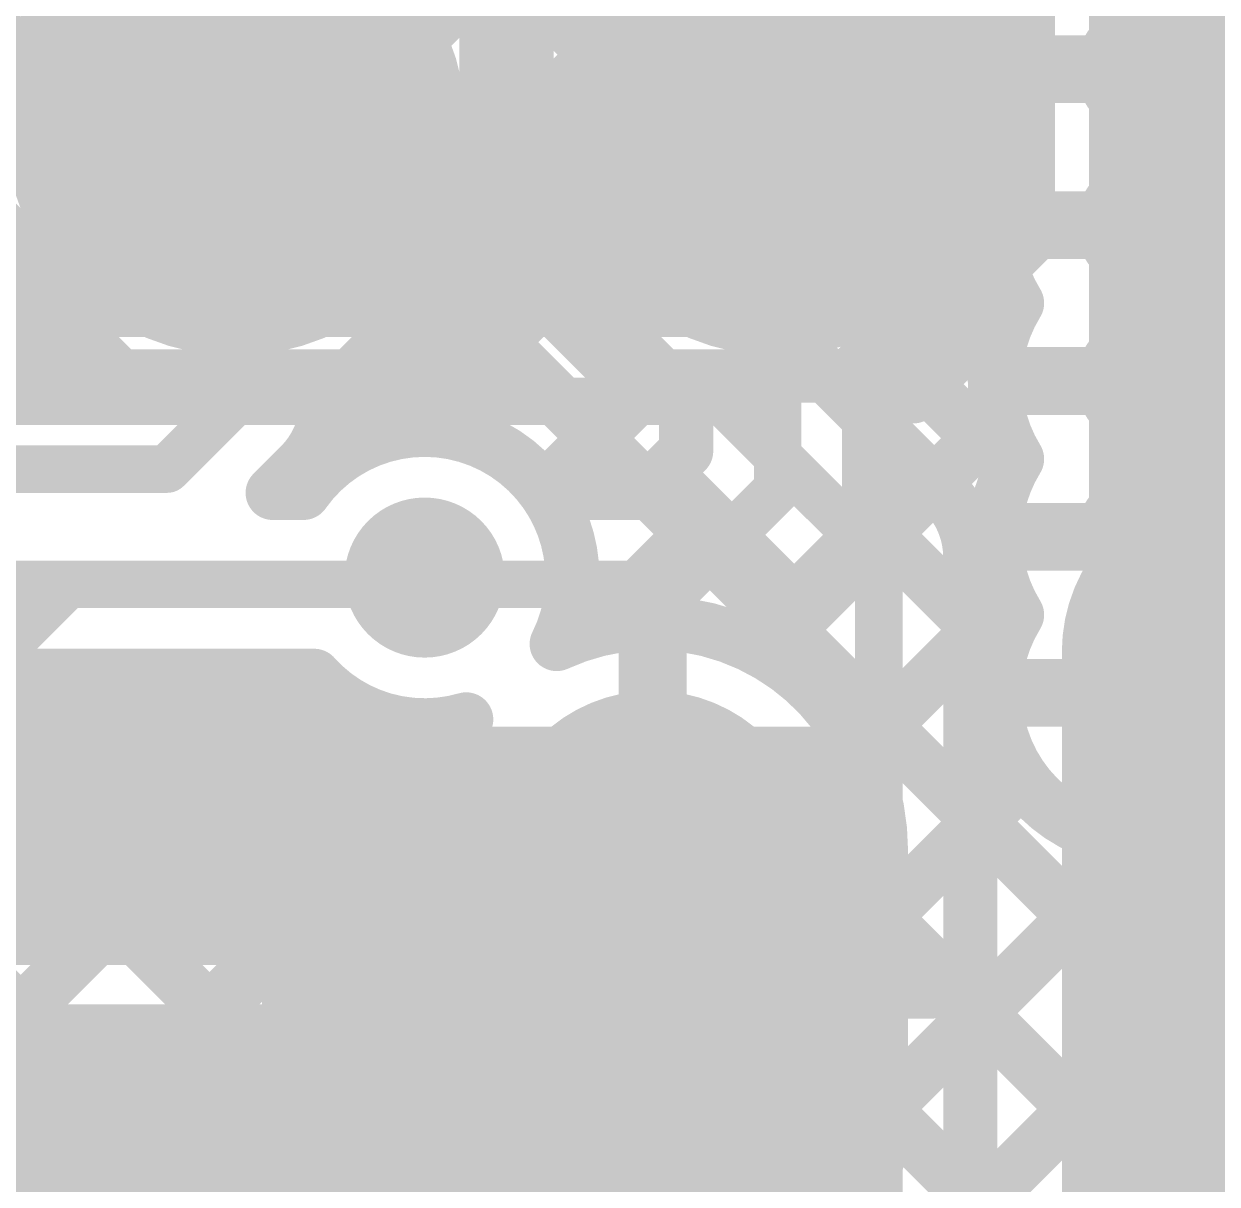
# Model space of a CAD drawing. Header units: millimetres. Extents: x 4.07 to 5.44, y 2.62 to 3.84.
# Drawn here: x 4.8088 to 4.9848, y 3.0578 to 3.229 of the extents above; entities that cross this region are included whole.
import ezdxf

# ---------------------------------------------------------------- set-up
doc = ezdxf.new("R2010")
doc.units = ezdxf.units.MM
doc.header["$MEASUREMENT"] = 0
for name, color, linetype in [('BottomLayer', 5, 'Continuous'), ('BottomSolder', 6, 'Continuous'), ('MultiLayer', 9, 'Continuous'), ('PadHoleLayer', 156, 'Continuous'), ('TopLayer', 1, 'Continuous'), ('TopOverlay', 2, 'Continuous'), ('TopPaste', 8, 'Continuous'), ('TopSolder', 216, 'Continuous'), ('ViaHoleLayer', 16, 'Continuous')]:
    doc.layers.add(name, color=color, linetype=linetype)

# ---------------------------------------------------------------- blocks, each defined once
blk = doc.blocks.new('TEST_POINT_6')
at = {"layer": 'TopLayer', "const_width": 0.03}
blk.add_lwpolyline([(-0.015, 0, 1), (0.015, 0, 1)], format="xyb", close=True, dxfattribs=at)
at = {"layer": 'TopOverlay', "const_width": 0.00787}
for points in [[(-0.037, 0.017), (-0.017, 0.037)], [(-0.017, 0.037), (0.017, 0.037)], [(-0.017, 0.037), (0.017, 0.037)], [(0.017, 0.037), (0.037, 0.017)], [(-0.037, -0.017), (-0.037, 0.017)], [(0.037, -0.017), (0.037, 0.017)], [(-0.037, -0.017), (-0.017, -0.037)], [(0.017, -0.037), (0.037, -0.017)], [(-0.017, -0.037), (0.017, -0.037)], [(-0.017, -0.037), (0.017, -0.037)]]:
    blk.add_lwpolyline(points, dxfattribs=at)
at = {"layer": 'TopOverlay', "const_width": 0.00394}
for points in [[(-0.01897, 0.037, 1), (-0.01503, 0.037, 1)], [(-0.01897, 0.037, 1), (-0.01503, 0.037, 1)], [(-0.01897, 0.037, 1), (-0.01503, 0.037, 1)], [(0.01503, 0.037, 1), (0.01897, 0.037, 1)], [(0.01503, 0.037, 1), (0.01897, 0.037, 1)], [(0.01503, 0.037, 1), (0.01897, 0.037, 1)], [(-0.03897, 0.017, 1), (-0.03503, 0.017, 1)], [(-0.03897, 0.017, 1), (-0.03503, 0.017, 1)], [(0.03503, 0.017, 1), (0.03897, 0.017, 1)], [(0.03503, 0.017, 1), (0.03897, 0.017, 1)], [(-0.03897, -0.017, 1), (-0.03503, -0.017, 1)], [(-0.03897, -0.017, 1), (-0.03503, -0.017, 1)], [(0.03503, -0.017, 1), (0.03897, -0.017, 1)], [(0.03503, -0.017, 1), (0.03897, -0.017, 1)], [(-0.01897, -0.037, 1), (-0.01503, -0.037, 1)], [(-0.01897, -0.037, 1), (-0.01503, -0.037, 1)], [(-0.01897, -0.037, 1), (-0.01503, -0.037, 1)], [(0.01503, -0.037, 1), (0.01897, -0.037, 1)], [(0.01503, -0.037, 1), (0.01897, -0.037, 1)], [(0.01503, -0.037, 1), (0.01897, -0.037, 1)]]:
    blk.add_lwpolyline(points, format="xyb", close=True, dxfattribs=at)
at = {"layer": 'TopPaste', "const_width": 0.03}
blk.add_lwpolyline([(-0.015, 0, 1), (0.015, 0, 1)], format="xyb", close=True, dxfattribs=at)
at = {"layer": 'TopSolder', "const_width": 0.034}
blk.add_lwpolyline([(-0.017, 0, 1), (0.017, 0, 1)], format="xyb", close=True, dxfattribs=at)
blk = doc.blocks.new('TEST_POINT_8')
at = {"layer": 'TopLayer', "const_width": 0.03}
blk.add_lwpolyline([(-0.015, 0, 1), (0.015, 0, 1)], format="xyb", close=True, dxfattribs=at)
at = {"layer": 'TopOverlay', "const_width": 0.00787}
for points in [[(-0.037, 0.017), (-0.017, 0.037)], [(-0.017, 0.037), (0.017, 0.037)], [(-0.017, 0.037), (0.017, 0.037)], [(0.017, 0.037), (0.037, 0.017)], [(-0.037, -0.017), (-0.037, 0.017)], [(0.037, -0.017), (0.037, 0.017)], [(-0.037, -0.017), (-0.017, -0.037)], [(0.017, -0.037), (0.037, -0.017)], [(-0.017, -0.037), (0.017, -0.037)], [(-0.017, -0.037), (0.017, -0.037)]]:
    blk.add_lwpolyline(points, dxfattribs=at)
at = {"layer": 'TopOverlay', "const_width": 0.00394}
for points in [[(-0.01897, 0.037, 1), (-0.01503, 0.037, 1)], [(-0.01897, 0.037, 1), (-0.01503, 0.037, 1)], [(-0.01897, 0.037, 1), (-0.01503, 0.037, 1)], [(0.01503, 0.037, 1), (0.01897, 0.037, 1)], [(0.01503, 0.037, 1), (0.01897, 0.037, 1)], [(0.01503, 0.037, 1), (0.01897, 0.037, 1)], [(-0.03897, 0.017, 1), (-0.03503, 0.017, 1)], [(-0.03897, 0.017, 1), (-0.03503, 0.017, 1)], [(0.03503, 0.017, 1), (0.03897, 0.017, 1)], [(0.03503, 0.017, 1), (0.03897, 0.017, 1)], [(-0.03897, -0.017, 1), (-0.03503, -0.017, 1)], [(-0.03897, -0.017, 1), (-0.03503, -0.017, 1)], [(0.03503, -0.017, 1), (0.03897, -0.017, 1)], [(0.03503, -0.017, 1), (0.03897, -0.017, 1)], [(-0.01897, -0.037, 1), (-0.01503, -0.037, 1)], [(-0.01897, -0.037, 1), (-0.01503, -0.037, 1)], [(-0.01897, -0.037, 1), (-0.01503, -0.037, 1)], [(0.01503, -0.037, 1), (0.01897, -0.037, 1)], [(0.01503, -0.037, 1), (0.01897, -0.037, 1)], [(0.01503, -0.037, 1), (0.01897, -0.037, 1)]]:
    blk.add_lwpolyline(points, format="xyb", close=True, dxfattribs=at)
at = {"layer": 'TopPaste', "const_width": 0.03}
blk.add_lwpolyline([(-0.015, 0, 1), (0.015, 0, 1)], format="xyb", close=True, dxfattribs=at)
at = {"layer": 'TopSolder', "const_width": 0.034}
blk.add_lwpolyline([(-0.017, 0, 1), (0.017, 0, 1)], format="xyb", close=True, dxfattribs=at)
blk = doc.blocks.new('U262_241N_4BVC16_10')
at = {"layer": 'BottomLayer', "const_width": 0.03937}
for points in [[(0.17008, -0.01969), (0.17008, 0.01969)], [(0.16784, -0.02), (0.14816, -0.02)]]:
    blk.add_lwpolyline(points, dxfattribs=at)
at = {"layer": 'BottomLayer', "const_width": 0.01969}
for points in [[(0.16024, 0.01969, 1), (0.17992, 0.01969, 1)], [(0.16024, -0.01969, 1), (0.17992, -0.01969, 1)], [(0.13831, -0.02, 1), (0.158, -0.02, 1)], [(0.158, -0.02, 1), (0.17769, -0.02, 1)]]:
    blk.add_lwpolyline(points, format="xyb", close=True, dxfattribs=at)
at = {"layer": 'BottomSolder', "const_width": 0.04737}
for points in [[(0.17008, -0.01969), (0.17008, 0.01969)], [(0.16784, -0.02), (0.14816, -0.02)]]:
    blk.add_lwpolyline(points, dxfattribs=at)
at = {"layer": 'BottomSolder', "const_width": 0.02369}
for points in [[(0.15824, 0.01969, 1), (0.18192, 0.01969, 1)], [(0.13631, -0.02, 1), (0.16, -0.02, 1)], [(0.156, -0.02, 1), (0.17969, -0.02, 1)], [(0.15824, -0.01969, 1), (0.18192, -0.01969, 1)]]:
    blk.add_lwpolyline(points, format="xyb", close=True, dxfattribs=at)
at = {"layer": 'MultiLayer', "const_width": 0.03937}
for points in [[(0.17008, -0.01969), (0.17008, 0.01969)], [(0.16784, -0.02), (0.14816, -0.02)]]:
    blk.add_lwpolyline(points, dxfattribs=at)
at = {"layer": 'MultiLayer', "const_width": 0.01969}
for points in [[(0.16024, 0.01969, 1), (0.17992, 0.01969, 1)], [(0.16024, -0.01969, 1), (0.17992, -0.01969, 1)], [(0.13831, -0.02, 1), (0.158, -0.02, 1)], [(0.158, -0.02, 1), (0.17769, -0.02, 1)]]:
    blk.add_lwpolyline(points, format="xyb", close=True, dxfattribs=at)
at = {"layer": 'PadHoleLayer', "const_width": 0.00591}
for points in [[(0.16122, -0.01673), (0.16122, 0.01673, -1), (0.17894, 0.01673), (0.17894, -0.01673, -1)], [(0.14914, -0.01114), (0.16686, -0.01114, -1), (0.16686, -0.02886), (0.14914, -0.02886, -1)]]:
    blk.add_lwpolyline(points, format="xyb", close=True, dxfattribs=at)
at = {"layer": 'TopLayer', "const_width": 0.03937}
for points in [[(0.17008, -0.01969), (0.17008, 0.01969)], [(0.16784, -0.02), (0.14816, -0.02)]]:
    blk.add_lwpolyline(points, dxfattribs=at)
at = {"layer": 'TopLayer', "const_width": 0.01969}
for points in [[(0.16024, 0.01969, 1), (0.17992, 0.01969, 1)], [(0.16024, -0.01969, 1), (0.17992, -0.01969, 1)], [(0.13831, -0.02, 1), (0.158, -0.02, 1)], [(0.158, -0.02, 1), (0.17769, -0.02, 1)]]:
    blk.add_lwpolyline(points, format="xyb", close=True, dxfattribs=at)
at = {"layer": 'TopLayer'}
for points in [[(0.06791, 0.00689), (0.07972, 0.00689), (0.06791, 0.04429), (0.07972, 0.04429)], [(0.0876, 0.00689), (0.09941, 0.00689), (0.0876, 0.04429), (0.09941, 0.04429)], [(0.10728, 0.00689), (0.11909, 0.00689), (0.10728, 0.04429), (0.11909, 0.04429)], [(0.07776, -0.04429), (0.08957, -0.04429), (0.07776, -0.00689), (0.08957, -0.00689)], [(0.09744, -0.04429), (0.10925, -0.04429), (0.09744, -0.00689), (0.10925, -0.00689)]]:
    blk.add_solid(points, dxfattribs=at)
at = {"layer": 'TopPaste'}
for points in [[(0.06791, 0.00689), (0.07972, 0.00689), (0.06791, 0.04429), (0.07972, 0.04429)], [(0.0876, 0.00689), (0.09941, 0.00689), (0.0876, 0.04429), (0.09941, 0.04429)], [(0.10728, 0.00689), (0.11909, 0.00689), (0.10728, 0.04429), (0.11909, 0.04429)], [(0.07776, -0.04429), (0.08957, -0.04429), (0.07776, -0.00689), (0.08957, -0.00689)], [(0.09744, -0.04429), (0.10925, -0.04429), (0.09744, -0.00689), (0.10925, -0.00689)]]:
    blk.add_solid(points, dxfattribs=at)
at = {"layer": 'TopSolder', "const_width": 0.04737}
for points in [[(0.17008, -0.01969), (0.17008, 0.01969)], [(0.16784, -0.02), (0.14816, -0.02)]]:
    blk.add_lwpolyline(points, dxfattribs=at)
at = {"layer": 'TopSolder', "const_width": 0.02369}
for points in [[(0.15824, 0.01969, 1), (0.18192, 0.01969, 1)], [(0.13631, -0.02, 1), (0.16, -0.02, 1)], [(0.156, -0.02, 1), (0.17969, -0.02, 1)], [(0.15824, -0.01969, 1), (0.18192, -0.01969, 1)]]:
    blk.add_lwpolyline(points, format="xyb", close=True, dxfattribs=at)
at = {"layer": 'TopSolder'}
for points in [[(0.06391, 0.00289), (0.08372, 0.00289), (0.06391, 0.04829), (0.08372, 0.04829)], [(0.0836, 0.00289), (0.10341, 0.00289), (0.0836, 0.04829), (0.10341, 0.04829)], [(0.10328, 0.00289), (0.12309, 0.00289), (0.10328, 0.04829), (0.12309, 0.04829)], [(0.07376, -0.04829), (0.09357, -0.04829), (0.07376, -0.00289), (0.09357, -0.00289)], [(0.09344, -0.04829), (0.11325, -0.04829), (0.09344, -0.00289), (0.11325, -0.00289)]]:
    blk.add_solid(points, dxfattribs=at)

msp = doc.modelspace()

# ---------------------------------------------------------------- linework, layer by layer
at = {"layer": 'BottomLayer'}
for points, const_width in [([(4.54164, 3.46281), (4.81769, 3.18676)], 0.008), ([(4.5703, 3.46243), (4.84597, 3.18676)], 0.008), ([(4.64764, 3.44166), (4.90254, 3.18676)], 0.008), ([(4.62082, 3.4402), (4.87426, 3.18676)], 0.008), ([(4.67712, 3.44047), (4.95442, 3.16317)], 0.008), ([(4.70648, 3.43939), (4.953, 3.19287)], 0.008), ([(4.73432, 3.43983), (4.95205, 3.22211)], 0.008), ([(4.7866, 3.20268), (4.97441, 3.39049)], 0.008), ([(4.80074, 3.18853), (4.98944, 3.37724)], 0.008), ([(4.82725, 3.18676), (4.9752, 3.33471)], 0.008), ([(4.85553, 3.18676), (4.97616, 3.30738)], 0.008), ([(4.88382, 3.18676), (4.97776, 3.2807)], 0.008), ([(4.9121, 3.18676), (4.95263, 3.22729)], 0.008), ([(4.95605, 3.22226), (4.97392, 3.22226)], 0.01), ([(4.95605, 3.19926), (4.97392, 3.19926)], 0.01), ([(4.92895, 3.17532), (4.95206, 3.19844)], 0.008), ([(4.80251, 3.18676), (4.91192, 3.18676)], 0.008), ([(4.9215, 3.18278), (4.94444, 3.15983)], 0.008), ([(4.98692, 3.13626), (5.01026, 3.1596)], 0.05), ([(4.95605, 3.17626), (4.97392, 3.17626)], 0.01), ([(4.79692, 3.17326), (4.91192, 3.17326)], 0.007), ([(4.91192, 3.17326), (4.93492, 3.15026)], 0.007), ([(4.94309, 3.16118), (4.95273, 3.17082)], 0.008), ([(4.88579, 3.15976), (4.90633, 3.15976)], 0.008), ([(4.90126, 3.15976), (4.92142, 3.1396)], 0.008), ([(4.90633, 3.15976), (4.92142, 3.14467)], 0.008), ([(4.89313, 3.1395), (4.90986, 3.15623)], 0.008), ([(4.98692, 2.93831), (4.98692, 3.13626)], 0.05), ([(4.95605, 3.15326), (4.97392, 3.15326)], 0.01), ([(4.93492, 3.04126), (4.93492, 3.15026)], 0.007), ([(4.94842, 3.04126), (4.94842, 3.15026)], 0.008), ([(4.78102, 3.14626), (4.86692, 3.14626)], 0.007), ([(4.86692, 3.14626), (4.86792, 3.14726)], 0.007), ([(4.88938, 3.14335), (4.89321, 3.13952)], 0.008), ([(4.92142, 3.13409), (4.92142, 3.14467)], 0.008), ([(4.94842, 3.13823), (4.95413, 3.14394)], 0.008), ([(4.94842, 3.14088), (4.95292, 3.13638)], 0.008), ([(4.91813, 3.13622), (4.92142, 3.13951)], 0.008), ([(4.90156, 3.0872), (4.90156, 3.13657)], 0.01), ([(4.74637, 3.04932), (4.82982, 3.13276)], 0.008), ([(4.78102, 3.13276), (4.85163, 3.13276)], 0.008), ([(4.78684, 3.13276), (4.84648, 3.07312)], 0.008), ([(4.81512, 3.13276), (4.85634, 3.09154)], 0.008), ([(4.84341, 3.13276), (4.8679, 3.10826)], 0.008), ([(4.95605, 3.13026), (4.97392, 3.13026)], 0.01), ([(4.97392, 3.11238), (4.97392, 3.13026)], 0.01), ([(4.76137, 3.12994), (4.84755, 3.04376)], 0.008), ([(4.77019, 3.04485), (4.85502, 3.12968)], 0.008), ([(4.94842, 3.10994), (4.95608, 3.1176)], 0.008), ([(4.77544, 3.02182), (4.86895, 3.11532)], 0.008), ([(4.94842, 3.1126), (5.03152, 3.0295)], 0.008), ([(4.94842, 3.05337), (5.00496, 3.10992)], 0.008), ([(4.94842, 3.08166), (4.97518, 3.10842)], 0.008), ([(4.98004, 3.10926), (5.01183, 3.07747)], 0.008), ([(4.86787, 3.09877), (4.86787, 3.10689)], 0.008), ([(4.75992, 3.10311), (4.81127, 3.05176)], 0.008), ([(4.81281, 2.88947), (5.01144, 3.08811)], 0.008), ([(4.86006, 3.0872), (4.90156, 3.0872)], 0.01), ([(4.94842, 3.08431), (5.00126, 3.03147)], 0.008), ([(4.84995, 3.0672), (4.88948, 3.0672)], 0.01), ([(4.82891, 3.047), (4.84609, 3.06418)], 0.008), ([(4.94842, 3.05603), (4.97961, 3.02484)], 0.008)]:
    msp.add_lwpolyline(points, dxfattribs=dict(at, const_width=const_width))
at = {"layer": 'BottomLayer', "const_width": 0.008}
for points in [[(4.95531, 3.21076, -0.284084), (4.95531, 3.23376)], [(4.95531, 3.18776, -0.284084), (4.95531, 3.21076)], [(4.95531, 3.16476, -0.284084), (4.95531, 3.18776)], [(4.91192, 3.18676, -0.198912), (4.92147, 3.1828)], [(4.91192, 3.18676, -0.199679), (4.9215, 3.18278)], [(4.95531, 3.14176, -0.284084), (4.95531, 3.16476)], [(4.88579, 3.15976, -0.153768), (4.88973, 3.14726)], [(4.94444, 3.15983, -0.199679), (4.94842, 3.15026)], [(4.94447, 3.1598, -0.198912), (4.94842, 3.15026)], [(4.88973, 3.14726, -0.117066), (4.88741, 3.13746)], [(4.98542, 3.11165, -0.791425), (4.95531, 3.14176)], [(4.88741, 3.13746, -0.272527), (4.92142, 3.13409)], [(4.87405, 3.12633, -0.289795), (4.85163, 3.13276)], [(5.01879, 3.13026, -0.587389), (4.98542, 3.11165)], [(4.86787, 3.10689, -0.154993), (4.87405, 3.12633)], [(4.85545, 3.04376, -0.541076), (4.86787, 3.09877)]]:
    msp.add_lwpolyline(points, format="xyb", dxfattribs=at)
at = {"layer": 'BottomLayer'}
for points, const_width in [([(4.95063, 3.22729, 1), (4.95463, 3.22729, 1)], 0.004), ([(4.96998, 3.22226, 1), (4.97786, 3.22226, 1)], 0.00787), ([(4.95355, 3.22226, 1), (4.95855, 3.22226, 1)], 0.005), ([(4.97142, 3.22226, 1), (4.97642, 3.22226, 1)], 0.005), ([(4.95005, 3.22211, 1), (4.95405, 3.22211, 1)], 0.004), ([(4.95331, 3.21076, 1), (4.95731, 3.21076, 1)], 0.004), ([(4.95331, 3.21076, 1), (4.95731, 3.21076, 1)], 0.004), ([(4.96998, 3.19926, 1), (4.97786, 3.19926, 1)], 0.00787), ([(4.95355, 3.19926, 1), (4.95855, 3.19926, 1)], 0.005), ([(4.97142, 3.19926, 1), (4.97642, 3.19926, 1)], 0.005), ([(4.95006, 3.19844, 1), (4.95406, 3.19844, 1)], 0.004), ([(4.951, 3.19287, 1), (4.955, 3.19287, 1)], 0.004), ([(4.95331, 3.18776, 1), (4.95731, 3.18776, 1)], 0.004), ([(4.95331, 3.18776, 1), (4.95731, 3.18776, 1)], 0.004), ([(4.81569, 3.18676, 1), (4.81969, 3.18676, 1)], 0.004), ([(4.82525, 3.18676, 1), (4.82925, 3.18676, 1)], 0.004), ([(4.84397, 3.18676, 1), (4.84797, 3.18676, 1)], 0.004), ([(4.85353, 3.18676, 1), (4.85753, 3.18676, 1)], 0.004), ([(4.87226, 3.18676, 1), (4.87626, 3.18676, 1)], 0.004), ([(4.88182, 3.18676, 1), (4.88582, 3.18676, 1)], 0.004), ([(4.90054, 3.18676, 1), (4.90454, 3.18676, 1)], 0.004), ([(4.90992, 3.18676, 1), (4.91392, 3.18676, 1)], 0.004), ([(4.90992, 3.18676, 1), (4.91392, 3.18676, 1)], 0.004), ([(4.90992, 3.18676, 1), (4.91392, 3.18676, 1)], 0.004), ([(4.9101, 3.18676, 1), (4.9141, 3.18676, 1)], 0.004), ([(4.91947, 3.1828, 1), (4.92347, 3.1828, 1)], 0.004), ([(4.9195, 3.18278, 1), (4.9235, 3.18278, 1)], 0.004), ([(4.9195, 3.18278, 1), (4.9235, 3.18278, 1)], 0.004), ([(4.96998, 3.17626, 1), (4.97786, 3.17626, 1)], 0.00787), ([(4.95355, 3.17626, 1), (4.95855, 3.17626, 1)], 0.005), ([(4.97142, 3.17626, 1), (4.97642, 3.17626, 1)], 0.005), ([(4.92695, 3.17532, 1), (4.93095, 3.17532, 1)], 0.004), ([(4.91017, 3.17326, 1), (4.91367, 3.17326, 1)], 0.0035), ([(4.91017, 3.17326, 1), (4.91367, 3.17326, 1)], 0.0035), ([(4.95073, 3.17082, 1), (4.95473, 3.17082, 1)], 0.004), ([(4.95331, 3.16476, 1), (4.95731, 3.16476, 1)], 0.004), ([(4.95331, 3.16476, 1), (4.95731, 3.16476, 1)], 0.004), ([(4.95242, 3.16317, 1), (4.95642, 3.16317, 1)], 0.004), ([(4.94109, 3.16118, 1), (4.94509, 3.16118, 1)], 0.004), ([(4.88379, 3.15976, 1), (4.88779, 3.15976, 1)], 0.004), ([(4.88379, 3.15976, 1), (4.88779, 3.15976, 1)], 0.004), ([(4.89926, 3.15976, 1), (4.90326, 3.15976, 1)], 0.004), ([(4.90433, 3.15976, 1), (4.90833, 3.15976, 1)], 0.004), ([(4.90433, 3.15976, 1), (4.90833, 3.15976, 1)], 0.004), ([(4.94244, 3.15983, 1), (4.94644, 3.15983, 1)], 0.004), ([(4.94244, 3.15983, 1), (4.94644, 3.15983, 1)], 0.004), ([(4.94247, 3.1598, 1), (4.94647, 3.1598, 1)], 0.004), ([(4.90786, 3.15623, 1), (4.91186, 3.15623, 1)], 0.004), ([(4.97442, 3.13626, 1), (4.99942, 3.13626, 1)], 0.025), ([(4.97442, 3.13626, 1), (4.99942, 3.13626, 1)], 0.025), ([(4.96998, 3.15326, 1), (4.97786, 3.15326, 1)], 0.00787), ([(4.86202, 3.14726, 1), (4.87383, 3.14726, 1)], 0.01181), ([(4.95355, 3.15326, 1), (4.95855, 3.15326, 1)], 0.005), ([(4.97142, 3.15326, 1), (4.97642, 3.15326, 1)], 0.005), ([(4.93317, 3.15026, 1), (4.93667, 3.15026, 1)], 0.0035), ([(4.93317, 3.15026, 1), (4.93667, 3.15026, 1)], 0.0035), ([(4.94642, 3.15026, 1), (4.95042, 3.15026, 1)], 0.004), ([(4.94642, 3.15026, 1), (4.95042, 3.15026, 1)], 0.004), ([(4.94642, 3.15026, 1), (4.95042, 3.15026, 1)], 0.004), ([(4.88773, 3.14726, 1), (4.89173, 3.14726, 1)], 0.004), ([(4.88773, 3.14726, 1), (4.89173, 3.14726, 1)], 0.004), ([(4.86517, 3.14626, 1), (4.86867, 3.14626, 1)], 0.0035), ([(4.86517, 3.14626, 1), (4.86867, 3.14626, 1)], 0.0035), ([(4.86617, 3.14726, 1), (4.86967, 3.14726, 1)], 0.0035), ([(4.88738, 3.14335, 1), (4.89138, 3.14335, 1)], 0.004), ([(4.91942, 3.14467, 1), (4.92342, 3.14467, 1)], 0.004), ([(4.91942, 3.14467, 1), (4.92342, 3.14467, 1)], 0.004), ([(4.95213, 3.14394, 1), (4.95613, 3.14394, 1)], 0.004), ([(4.95331, 3.14176, 1), (4.95731, 3.14176, 1)], 0.004), ([(4.95331, 3.14176, 1), (4.95731, 3.14176, 1)], 0.004), ([(4.94642, 3.14088, 1), (4.95042, 3.14088, 1)], 0.004), ([(4.89113, 3.1395, 1), (4.89513, 3.1395, 1)], 0.004), ([(4.89121, 3.13952, 1), (4.89521, 3.13952, 1)], 0.004), ([(4.91942, 3.1396, 1), (4.92342, 3.1396, 1)], 0.004), ([(4.91942, 3.13951, 1), (4.92342, 3.13951, 1)], 0.004), ([(4.94642, 3.13823, 1), (4.95042, 3.13823, 1)], 0.004), ([(4.88541, 3.13746, 1), (4.88941, 3.13746, 1)], 0.004), ([(4.88541, 3.13746, 1), (4.88941, 3.13746, 1)], 0.004), ([(4.89906, 3.13657, 1), (4.90406, 3.13657, 1)], 0.005), ([(4.95092, 3.13638, 1), (4.95492, 3.13638, 1)], 0.004), ([(4.91613, 3.13622, 1), (4.92013, 3.13622, 1)], 0.004), ([(4.91942, 3.13409, 1), (4.92342, 3.13409, 1)], 0.004), ([(4.91942, 3.13409, 1), (4.92342, 3.13409, 1)], 0.004), ([(4.96998, 3.13026, 1), (4.97786, 3.13026, 1)], 0.00787), ([(4.81312, 3.13276, 1), (4.81712, 3.13276, 1)], 0.004), ([(4.82782, 3.13276, 1), (4.83182, 3.13276, 1)], 0.004), ([(4.84141, 3.13276, 1), (4.84541, 3.13276, 1)], 0.004), ([(4.84963, 3.13276, 1), (4.85363, 3.13276, 1)], 0.004), ([(4.84963, 3.13276, 1), (4.85363, 3.13276, 1)], 0.004), ([(4.95355, 3.13026, 1), (4.95855, 3.13026, 1)], 0.005), ([(4.97142, 3.13026, 1), (4.97642, 3.13026, 1)], 0.005), ([(4.97142, 3.13026, 1), (4.97642, 3.13026, 1)], 0.005), ([(4.85302, 3.12968, 1), (4.85702, 3.12968, 1)], 0.004), ([(4.87205, 3.12633, 1), (4.87605, 3.12633, 1)], 0.004), ([(4.87205, 3.12633, 1), (4.87605, 3.12633, 1)], 0.004), ([(4.95408, 3.1176, 1), (4.95808, 3.1176, 1)], 0.004), ([(4.86695, 3.11532, 1), (4.87095, 3.11532, 1)], 0.004), ([(4.94642, 3.1126, 1), (4.95042, 3.1126, 1)], 0.004), ([(4.97142, 3.11238, 1), (4.97642, 3.11238, 1)], 0.005), ([(4.94642, 3.10994, 1), (4.95042, 3.10994, 1)], 0.004), ([(4.98342, 3.11165, 1), (4.98742, 3.11165, 1)], 0.004), ([(4.98342, 3.11165, 1), (4.98742, 3.11165, 1)], 0.004), ([(4.8659, 3.10826, 1), (4.8699, 3.10826, 1)], 0.004), ([(4.97318, 3.10842, 1), (4.97718, 3.10842, 1)], 0.004), ([(4.97804, 3.10926, 1), (4.98204, 3.10926, 1)], 0.004), ([(4.86587, 3.10689, 1), (4.86987, 3.10689, 1)], 0.004), ([(4.86587, 3.10689, 1), (4.86987, 3.10689, 1)], 0.004), ([(4.86587, 3.09877, 1), (4.86987, 3.09877, 1)], 0.004), ([(4.86587, 3.09877, 1), (4.86987, 3.09877, 1)], 0.004), ([(4.85434, 3.09154, 1), (4.85834, 3.09154, 1)], 0.004), ([(4.85756, 3.0872, 1), (4.86256, 3.0872, 1)], 0.005), ([(4.89906, 3.0872, 1), (4.90406, 3.0872, 1)], 0.005), ([(4.89906, 3.0872, 1), (4.90406, 3.0872, 1)], 0.005), ([(4.94642, 3.08431, 1), (4.95042, 3.08431, 1)], 0.004), ([(4.94642, 3.08166, 1), (4.95042, 3.08166, 1)], 0.004), ([(4.84448, 3.07312, 1), (4.84848, 3.07312, 1)], 0.004), ([(4.84745, 3.0672, 1), (4.85245, 3.0672, 1)], 0.005), ([(4.88698, 3.0672, 1), (4.89198, 3.0672, 1)], 0.005), ([(4.84409, 3.06418, 1), (4.84809, 3.06418, 1)], 0.004), ([(4.94642, 3.05603, 1), (4.95042, 3.05603, 1)], 0.004)]:
    msp.add_lwpolyline(points, format="xyb", close=True, dxfattribs=dict(at, const_width=const_width))
msp.add_solid([(4.96592, 3.13126), (5.14492, 3.13126), (4.96592, 3.35526), (5.14492, 3.35526)], dxfattribs=at)
at = {"layer": 'BottomSolder', "const_width": 0.00991}
for points in [[(4.96897, 3.22226, 1), (4.97887, 3.22226, 1)], [(4.96897, 3.19926, 1), (4.97887, 3.19926, 1)], [(4.96897, 3.17626, 1), (4.97887, 3.17626, 1)], [(4.96897, 3.15326, 1), (4.97887, 3.15326, 1)], [(4.86297, 3.14726, 1), (4.87287, 3.14726, 1)], [(4.96897, 3.13026, 1), (4.97887, 3.13026, 1)]]:
    msp.add_lwpolyline(points, format="xyb", close=True, dxfattribs=at)
at = {"layer": 'MultiLayer'}
for points, const_width in [([(4.96998, 3.22226, 1), (4.97786, 3.22226, 1)], 0.00787), ([(4.96998, 3.19926, 1), (4.97786, 3.19926, 1)], 0.00787), ([(4.96998, 3.17626, 1), (4.97786, 3.17626, 1)], 0.00787), ([(4.96998, 3.15326, 1), (4.97786, 3.15326, 1)], 0.00787), ([(4.86202, 3.14726, 1), (4.87383, 3.14726, 1)], 0.01181), ([(4.96998, 3.13026, 1), (4.97786, 3.13026, 1)], 0.00787)]:
    msp.add_lwpolyline(points, format="xyb", close=True, dxfattribs=dict(at, const_width=const_width))
at = {"layer": 'TopLayer'}
for points, const_width in [([(4.84, 3.214), (4.84, 3.33118)], 0.05), ([(4.88, 3.194), (4.88, 3.234)], 0.008), ([(4.88, 3.194), (4.88, 3.234)], 0.008), ([(4.84, 3.17334), (4.84, 3.214)], 0.007), ([(4.92, 3.16034), (4.92, 3.214)], 0.007), ([(4.8005, 3.1935), (4.81724, 3.17676)], 0.008), ([(4.86, 3.174), (4.88, 3.194)], 0.008), ([(4.88, 3.194), (4.9, 3.174)], 0.008), ([(4.86605, 3.16899), (4.88553, 3.18847)], 0.008), ([(4.87351, 3.18751), (4.90079, 3.16022)], 0.008), ([(4.94, 3.174), (4.95474, 3.18874)], 0.008), ([(4.95605, 3.17626), (4.97392, 3.17626)], 0.01), ([(4.79592, 3.17676), (4.81724, 3.17676)], 0.008), ([(4.94179, 3.17579), (4.95442, 3.16317)], 0.008), ([(4.8535, 3.174), (4.86, 3.174)], 0.008), ([(4.85873, 3.174), (4.86402, 3.16872)], 0.008), ([(4.8855, 3.16016), (4.89967, 3.17433)], 0.008), ([(4.9, 3.174), (4.9065, 3.174)], 0.008), ([(4.9065, 3.16593), (4.9065, 3.174)], 0.008), ([(4.9335, 3.174), (4.94, 3.174)], 0.008), ([(4.9335, 3.16034), (4.9335, 3.174)], 0.008), ([(4.82992, 3.16326), (4.84, 3.17334)], 0.007), ([(4.91813, 3.13622), (4.95273, 3.17082)], 0.008), ([(4.90033, 3.15976), (4.9065, 3.16593)], 0.008), ([(4.79592, 3.16326), (4.82992, 3.16326)], 0.007), ([(4.84551, 3.15976), (4.84952, 3.16376)], 0.008), ([(4.84551, 3.15976), (4.85005, 3.15976)], 0.008), ([(4.88579, 3.15976), (4.90033, 3.15976)], 0.008), ([(4.90592, 3.14626), (4.92, 3.16034)], 0.007), ([(4.93291, 3.15639), (4.95292, 3.13638)], 0.008), ([(4.95605, 3.15326), (4.97392, 3.15326)], 0.01), ([(4.91605, 3.1373), (4.92952, 3.15076)], 0.008), ([(4.8053, 3.13626), (4.8153, 3.14626)], 0.007), ([(4.8153, 3.14626), (4.90592, 3.14626)], 0.007), ([(4.93184, 3.12165), (4.95413, 3.14394)], 0.008), ([(4.91989, 3.14113), (5.03152, 3.0295)], 0.008), ([(4.95605, 3.13026), (4.97392, 3.13026)], 0.01), ([(4.97392, 3.11238), (4.97392, 3.13026)], 0.01), ([(4.86457, 3.09733), (4.86457, 3.12571)], 0.008), ([(4.93524, 3.09677), (4.95608, 3.1176)], 0.008), ([(4.86457, 3.11095), (4.86895, 3.11532)], 0.008), ([(4.84467, 3.11279), (4.86057, 3.11279)], 0.01), ([(4.84431, 3.09226), (4.84431, 3.11243)], 0.007), ([(4.80966, 2.91462), (5.00496, 3.10992)], 0.008), ([(4.86457, 3.11159), (4.8679, 3.10826)], 0.008), ([(4.93524, 3.06848), (4.97518, 3.10842)], 0.008), ([(4.98004, 3.10926), (5.01183, 3.07747)], 0.008), ([(4.86787, 3.09877), (4.86787, 3.10689)], 0.008), ([(4.93524, 3.06752), (4.93524, 3.10689)], 0.008), ([(4.93524, 3.09749), (5.00126, 3.03147)], 0.008), ([(4.83531, 3.08326), (4.84431, 3.09226)], 0.007), ([(4.81281, 2.88947), (5.01144, 3.08811)], 0.008), ([(4.90156, 3.0872), (4.94305, 3.0872)], 0.01), ([(4.90156, 3.03783), (4.90156, 3.0872)], 0.01), ([(4.83531, 3.06209), (4.83531, 3.08326)], 0.007), ([(4.88948, 3.0672), (4.92901, 3.0672)], 0.01), ([(4.88948, 3.03752), (4.88948, 3.0672)], 0.01), ([(4.93524, 3.06921), (4.97961, 3.02484)], 0.008), ([(4.81514, 3.03048), (4.81514, 3.06161)], 0.007)]:
    msp.add_lwpolyline(points, dxfattribs=dict(at, const_width=const_width))
for points, const_width in [([(4.8275, 3.214, 1), (4.8525, 3.214, 1)], 0.025), ([(4.96998, 3.22226, 1), (4.97786, 3.22226, 1)], 0.00787), ([(4.83825, 3.214, 1), (4.84175, 3.214, 1)], 0.0035), ([(4.91825, 3.214, 1), (4.92175, 3.214, 1)], 0.0035), ([(4.96998, 3.19926, 1), (4.97786, 3.19926, 1)], 0.00787), ([(4.878, 3.194, 1), (4.882, 3.194, 1)], 0.004), ([(4.878, 3.194, 1), (4.882, 3.194, 1)], 0.004), ([(4.878, 3.194, 1), (4.882, 3.194, 1)], 0.004), ([(4.878, 3.194, 1), (4.882, 3.194, 1)], 0.004), ([(4.87151, 3.18751, 1), (4.87551, 3.18751, 1)], 0.004), ([(4.88353, 3.18847, 1), (4.88753, 3.18847, 1)], 0.004), ([(4.95274, 3.18874, 1), (4.95674, 3.18874, 1)], 0.004), ([(4.95331, 3.18776, 1), (4.95731, 3.18776, 1)], 0.004), ([(4.96998, 3.17626, 1), (4.97786, 3.17626, 1)], 0.00787), ([(4.95355, 3.17626, 1), (4.95855, 3.17626, 1)], 0.005), ([(4.97142, 3.17626, 1), (4.97642, 3.17626, 1)], 0.005), ([(4.81524, 3.17676, 1), (4.81924, 3.17676, 1)], 0.004), ([(4.81524, 3.17676, 1), (4.81924, 3.17676, 1)], 0.004), ([(4.93979, 3.17579, 1), (4.94379, 3.17579, 1)], 0.004), ([(4.8515, 3.174, 1), (4.8555, 3.174, 1)], 0.004), ([(4.8515, 3.17334, 1), (4.8555, 3.17334, 1)], 0.004), ([(4.8515, 3.17334, 1), (4.8555, 3.17334, 1)], 0.004), ([(4.85673, 3.174, 1), (4.86073, 3.174, 1)], 0.004), ([(4.858, 3.174, 1), (4.862, 3.174, 1)], 0.004), ([(4.858, 3.174, 1), (4.862, 3.174, 1)], 0.004), ([(4.89767, 3.17433, 1), (4.90167, 3.17433, 1)], 0.004), ([(4.898, 3.174, 1), (4.902, 3.174, 1)], 0.004), ([(4.898, 3.174, 1), (4.902, 3.174, 1)], 0.004), ([(4.9045, 3.174, 1), (4.9085, 3.174, 1)], 0.004), ([(4.9045, 3.174, 1), (4.9085, 3.174, 1)], 0.004), ([(4.9315, 3.174, 1), (4.9355, 3.174, 1)], 0.004), ([(4.9315, 3.174, 1), (4.9355, 3.174, 1)], 0.004), ([(4.938, 3.174, 1), (4.942, 3.174, 1)], 0.004), ([(4.938, 3.174, 1), (4.942, 3.174, 1)], 0.004), ([(4.83825, 3.17334, 1), (4.84175, 3.17334, 1)], 0.0035), ([(4.83825, 3.17334, 1), (4.84175, 3.17334, 1)], 0.0035), ([(4.95073, 3.17082, 1), (4.95473, 3.17082, 1)], 0.004), ([(4.86202, 3.16872, 1), (4.86602, 3.16872, 1)], 0.004), ([(4.86405, 3.16899, 1), (4.86805, 3.16899, 1)], 0.004), ([(4.9045, 3.16593, 1), (4.9085, 3.16593, 1)], 0.004), ([(4.9045, 3.16593, 1), (4.9085, 3.16593, 1)], 0.004), ([(4.95331, 3.16476, 1), (4.95731, 3.16476, 1)], 0.004), ([(4.95331, 3.16476, 1), (4.95731, 3.16476, 1)], 0.004), ([(4.82817, 3.16326, 1), (4.83167, 3.16326, 1)], 0.0035), ([(4.82817, 3.16326, 1), (4.83167, 3.16326, 1)], 0.0035), ([(4.84752, 3.16376, 1), (4.85152, 3.16376, 1)], 0.004), ([(4.84752, 3.16376, 1), (4.85152, 3.16376, 1)], 0.004), ([(4.84755, 3.16379, 1), (4.85155, 3.16379, 1)], 0.004), ([(4.95242, 3.16317, 1), (4.95642, 3.16317, 1)], 0.004), ([(4.84351, 3.15976, 1), (4.84751, 3.15976, 1)], 0.004), ([(4.84351, 3.15976, 1), (4.84751, 3.15976, 1)], 0.004), ([(4.84805, 3.15976, 1), (4.85205, 3.15976, 1)], 0.004), ([(4.84805, 3.15976, 1), (4.85205, 3.15976, 1)], 0.004), ([(4.8835, 3.16016, 1), (4.8875, 3.16016, 1)], 0.004), ([(4.88379, 3.15976, 1), (4.88779, 3.15976, 1)], 0.004), ([(4.88379, 3.15976, 1), (4.88779, 3.15976, 1)], 0.004), ([(4.89833, 3.15976, 1), (4.90233, 3.15976, 1)], 0.004), ([(4.89833, 3.15976, 1), (4.90233, 3.15976, 1)], 0.004), ([(4.89879, 3.16022, 1), (4.90279, 3.16022, 1)], 0.004), ([(4.91825, 3.16034, 1), (4.92175, 3.16034, 1)], 0.0035), ([(4.91825, 3.16034, 1), (4.92175, 3.16034, 1)], 0.0035), ([(4.9315, 3.16034, 1), (4.9355, 3.16034, 1)], 0.004), ([(4.9315, 3.16034, 1), (4.9355, 3.16034, 1)], 0.004), ([(4.9315, 3.16034, 1), (4.9355, 3.16034, 1)], 0.004), ([(4.93091, 3.15639, 1), (4.93491, 3.15639, 1)], 0.004), ([(4.96998, 3.15326, 1), (4.97786, 3.15326, 1)], 0.00787), ([(4.86202, 3.14726, 1), (4.87383, 3.14726, 1)], 0.01181), ([(4.95355, 3.15326, 1), (4.95855, 3.15326, 1)], 0.005), ([(4.97142, 3.15326, 1), (4.97642, 3.15326, 1)], 0.005), ([(4.92752, 3.15076, 1), (4.93152, 3.15076, 1)], 0.004), ([(4.92752, 3.15076, 1), (4.93152, 3.15076, 1)], 0.004), ([(4.92755, 3.15079, 1), (4.93155, 3.15079, 1)], 0.004), ([(4.81355, 3.14626, 1), (4.81705, 3.14626, 1)], 0.0035), ([(4.81355, 3.14626, 1), (4.81705, 3.14626, 1)], 0.0035), ([(4.90417, 3.14626, 1), (4.90767, 3.14626, 1)], 0.0035), ([(4.90417, 3.14626, 1), (4.90767, 3.14626, 1)], 0.0035), ([(4.95213, 3.14394, 1), (4.95613, 3.14394, 1)], 0.004), ([(4.95331, 3.14176, 1), (4.95731, 3.14176, 1)], 0.004), ([(4.95331, 3.14176, 1), (4.95731, 3.14176, 1)], 0.004), ([(4.91789, 3.14113, 1), (4.92189, 3.14113, 1)], 0.004), ([(4.91405, 3.1373, 1), (4.91805, 3.1373, 1)], 0.004), ([(4.91405, 3.1373, 1), (4.91805, 3.1373, 1)], 0.004), ([(4.95092, 3.13638, 1), (4.95492, 3.13638, 1)], 0.004), ([(4.91613, 3.13622, 1), (4.92013, 3.13622, 1)], 0.004), ([(4.96998, 3.13026, 1), (4.97786, 3.13026, 1)], 0.00787), ([(4.95355, 3.13026, 1), (4.95855, 3.13026, 1)], 0.005), ([(4.97142, 3.13026, 1), (4.97642, 3.13026, 1)], 0.005), ([(4.97142, 3.13026, 1), (4.97642, 3.13026, 1)], 0.005), ([(4.87205, 3.12633, 1), (4.87605, 3.12633, 1)], 0.004), ([(4.87205, 3.12633, 1), (4.87605, 3.12633, 1)], 0.004), ([(4.86257, 3.12571, 1), (4.86657, 3.12571, 1)], 0.004), ([(4.86257, 3.12571, 1), (4.86657, 3.12571, 1)], 0.004), ([(4.92984, 3.12165, 1), (4.93384, 3.12165, 1)], 0.004), ([(4.95408, 3.1176, 1), (4.95808, 3.1176, 1)], 0.004), ([(4.86695, 3.11532, 1), (4.87095, 3.11532, 1)], 0.004), ([(4.84217, 3.11279, 1), (4.84717, 3.11279, 1)], 0.005), ([(4.85807, 3.11279, 1), (4.86307, 3.11279, 1)], 0.005), ([(4.84256, 3.11243, 1), (4.84606, 3.11243, 1)], 0.0035), ([(4.97142, 3.11238, 1), (4.97642, 3.11238, 1)], 0.005), ([(4.86257, 3.11159, 1), (4.86657, 3.11159, 1)], 0.004), ([(4.86257, 3.11095, 1), (4.86657, 3.11095, 1)], 0.004), ([(4.98342, 3.11165, 1), (4.98742, 3.11165, 1)], 0.004), ([(4.98342, 3.11165, 1), (4.98742, 3.11165, 1)], 0.004), ([(4.8659, 3.10826, 1), (4.8699, 3.10826, 1)], 0.004), ([(4.97318, 3.10842, 1), (4.97718, 3.10842, 1)], 0.004), ([(4.97804, 3.10926, 1), (4.98204, 3.10926, 1)], 0.004), ([(4.86587, 3.10689, 1), (4.86987, 3.10689, 1)], 0.004), ([(4.86587, 3.10689, 1), (4.86987, 3.10689, 1)], 0.004), ([(4.93324, 3.10689, 1), (4.93724, 3.10689, 1)], 0.004), ([(4.93324, 3.10689, 1), (4.93724, 3.10689, 1)], 0.004), ([(4.86587, 3.09877, 1), (4.86987, 3.09877, 1)], 0.004), ([(4.86587, 3.09877, 1), (4.86987, 3.09877, 1)], 0.004), ([(4.86257, 3.09733, 1), (4.86657, 3.09733, 1)], 0.004), ([(4.86257, 3.09733, 1), (4.86657, 3.09733, 1)], 0.004), ([(4.93324, 3.09749, 1), (4.93724, 3.09749, 1)], 0.004), ([(4.93324, 3.09677, 1), (4.93724, 3.09677, 1)], 0.004), ([(4.84256, 3.09226, 1), (4.84606, 3.09226, 1)], 0.0035), ([(4.84256, 3.09226, 1), (4.84606, 3.09226, 1)], 0.0035), ([(4.89906, 3.0872, 1), (4.90406, 3.0872, 1)], 0.005), ([(4.89906, 3.0872, 1), (4.90406, 3.0872, 1)], 0.005), ([(4.94055, 3.0872, 1), (4.94555, 3.0872, 1)], 0.005), ([(4.83356, 3.08326, 1), (4.83706, 3.08326, 1)], 0.0035), ([(4.83356, 3.08326, 1), (4.83706, 3.08326, 1)], 0.0035), ([(4.88698, 3.0672, 1), (4.89198, 3.0672, 1)], 0.005), ([(4.88698, 3.0672, 1), (4.89198, 3.0672, 1)], 0.005), ([(4.92651, 3.0672, 1), (4.93151, 3.0672, 1)], 0.005), ([(4.93324, 3.06921, 1), (4.93724, 3.06921, 1)], 0.004), ([(4.93324, 3.06848, 1), (4.93724, 3.06848, 1)], 0.004), ([(4.93324, 3.06752, 1), (4.93724, 3.06752, 1)], 0.004), ([(4.93324, 3.06752, 1), (4.93724, 3.06752, 1)], 0.004), ([(4.81339, 3.06161, 1), (4.81689, 3.06161, 1)], 0.0035), ([(4.83356, 3.06209, 1), (4.83706, 3.06209, 1)], 0.0035)]:
    msp.add_lwpolyline(points, format="xyb", close=True, dxfattribs=dict(at, const_width=const_width))
at = {"layer": 'TopLayer', "const_width": 0.008}
for points in [[(4.95531, 3.16476, -0.284084), (4.95531, 3.18776)], [(4.8535, 3.17334, -0.199679), (4.84952, 3.16376)], [(4.8535, 3.17334, -0.198912), (4.84955, 3.16379)], [(4.85005, 3.15976, -0.520933), (4.88579, 3.15976)], [(4.95531, 3.14176, -0.284084), (4.95531, 3.16476)], [(4.9335, 3.16034, -0.199679), (4.92952, 3.15076)], [(4.9335, 3.16034, -0.198912), (4.92955, 3.15079)], [(4.98542, 3.11165, -0.791425), (4.95531, 3.14176)], [(4.91605, 3.1373, -0.289194), (4.93524, 3.10689)], [(5.01879, 3.13026, -0.587389), (4.98542, 3.11165)], [(4.87405, 3.12633, -0.110129), (4.86457, 3.12571)], [(4.86787, 3.10689, -0.154993), (4.87405, 3.12633)], [(4.86457, 3.09733, -0.026719), (4.86787, 3.09877)], [(4.93524, 3.06752, -0.383379), (4.90514, 3.03402)]]:
    msp.add_lwpolyline(points, format="xyb", dxfattribs=at)
at = {"layer": 'TopLayer'}
for points in [[(4.96592, 3.13126), (5.14492, 3.13126), (4.96592, 3.35526), (5.14492, 3.35526)], [(4.84392, 3.03526), (4.93592, 3.03526), (4.84392, 3.12526), (4.93592, 3.12526)]]:
    msp.add_solid(points, dxfattribs=at)
at = {"layer": 'TopSolder', "const_width": 0.00991}
for points in [[(4.96897, 3.22226, 1), (4.97887, 3.22226, 1)], [(4.96897, 3.19926, 1), (4.97887, 3.19926, 1)], [(4.96897, 3.17626, 1), (4.97887, 3.17626, 1)], [(4.96897, 3.15326, 1), (4.97887, 3.15326, 1)], [(4.86297, 3.14726, 1), (4.87287, 3.14726, 1)], [(4.96897, 3.13026, 1), (4.97887, 3.13026, 1)]]:
    msp.add_lwpolyline(points, format="xyb", close=True, dxfattribs=at)
at = {"layer": 'ViaHoleLayer', "const_width": 0.00591}
for points in [[(4.97097, 3.22226, 1), (4.97687, 3.22226, 1)], [(4.97097, 3.19926, 1), (4.97687, 3.19926, 1)], [(4.97097, 3.17626, 1), (4.97687, 3.17626, 1)], [(4.97097, 3.15326, 1), (4.97687, 3.15326, 1)], [(4.86497, 3.14726, 1), (4.87087, 3.14726, 1)], [(4.97097, 3.13026, 1), (4.97687, 3.13026, 1)]]:
    msp.add_lwpolyline(points, format="xyb", close=True, dxfattribs=at)

# ---------------------------------------------------------------- block references
for name, p in [('TEST_POINT_8', (4.84, 3.214)), ('TEST_POINT_6', (4.92, 3.214))]:
    msp.add_blockref(name, p)
at = {"rotation": 360}
msp.add_blockref('U262_241N_4BVC16_10', (4.73148, 3.0872), dxfattribs=at)

doc.saveas('drawing.dxf')
